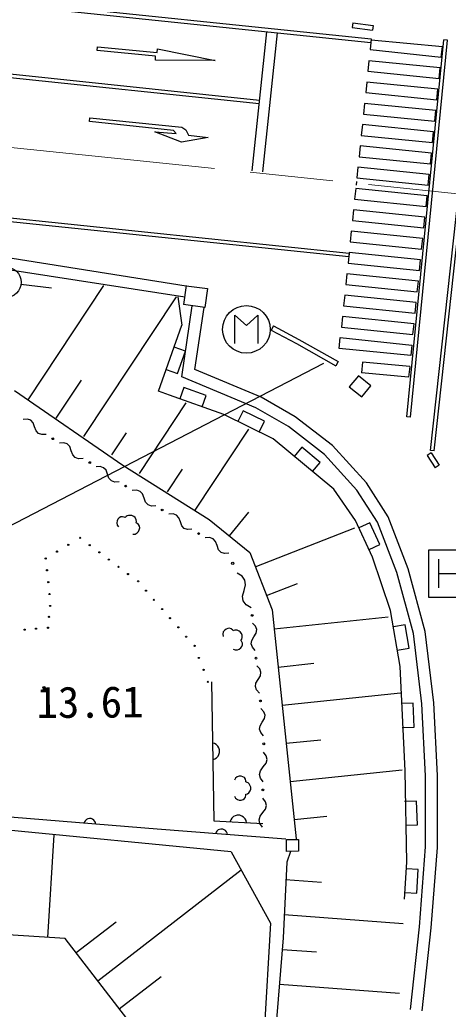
# Model space of a CAD drawing. Units: millimetres, scale not verified. Extents: x 40000 to 680000, y 20000 to 380000.
# Drawn here: x 222244 to 240227, y 245004 to 286524 of the extents above; entities that cross this region are included whole.
import ezdxf
from ezdxf.enums import TextEntityAlignment as Align

# ---------------------------------------------------------------- set-up
doc = ezdxf.new("R2010")
doc.units = ezdxf.units.MM
doc.header["$LTSCALE"] = 1000
doc.linetypes.add('CHAIN', pattern=[18.5, 12, -1.5, 3.5, -1.5])
for name, color, linetype, lineweight in [('M-BGD', 7, 'Continuous', 25), ('M-BGD-EXST', 7, 'Continuous', 25), ('M-BMK', 2, 'CHAIN', 13), ('M-STR-STRC', 7, 'Continuous', 25)]:
    doc.layers.add(name, color=color, linetype=linetype, lineweight=lineweight)
doc.styles.add('ＭＳ ゴシック', font='')
doc.styles.get('ＭＳ ゴシック').set_extended_font_data('MS Gothic')

msp = doc.modelspace()

# ---------------------------------------------------------------- linework, layer by layer
at = {"layer": 'M-BGD'}
for p, q in [((173163, 292358), (236996, 285719)), ((173147, 292208), (236981, 285569)), ((236066, 276719), (145922, 286119)), ((202380, 286135), (232292, 283009)), ((202395, 286284), (232307, 283158)), ((236051, 276570), (145907, 285970)), ((231992, 280187), (232611, 286024)), ((232440, 280141), (233059, 285977)), ((236996, 285719), (236981, 285569)), ((236996, 285719), (236981, 285569)), ((236996, 285684), (236981, 285569)), ((236996, 285684), (239981, 285398)), ((238488, 269864), (240043, 285688)), ((238637, 269849), (240192, 285673)), ((240192, 285673), (240043, 285688)), ((225491, 285239), (225505, 285393)), ((225505, 285393), (228008, 285151)), ((228008, 285151), (228023, 285299)), ((228023, 285299), (230448, 284809)), ((236981, 285569), (236950, 285271)), ((236950, 285271), (239936, 284950)), ((239485, 268456), (241354, 285575)), ((239634, 268439), (241504, 285559)), ((239936, 284950), (239981, 285398)), ((227945, 284992), (225491, 285239)), ((227942, 284829), (227945, 284992)), ((230448, 284809), (227942, 284829)), ((236901, 284808), (236856, 284361)), ((239890, 284503), (236901, 284808)), ((239844, 284055), (239890, 284503)), ((236856, 284361), (239844, 284055)), ((236809, 283913), (236763, 283466)), ((239798, 283608), (236809, 283913)), ((239753, 283160), (239798, 283608)), ((236763, 283466), (239753, 283160)), ((236716, 283018), (236670, 282570)), ((239707, 282712), (236716, 283018)), ((225167, 282256), (225183, 282414)), ((225183, 282414), (229052, 282013)), ((236670, 282570), (239661, 282265)), ((239661, 282265), (239707, 282712)), ((228696, 281877), (225167, 282256)), ((229052, 282013), (229214, 281911)), ((236623, 282123), (236578, 281675)), ((239615, 281817), (236623, 282123)), ((229025, 281391), (227914, 281824)), ((227914, 281824), (228805, 281752)), ((228805, 281752), (228696, 281877)), ((230153, 281583), (229025, 281391)), ((229214, 281911), (229329, 281677)), ((229329, 281677), (230153, 281583)), ((236578, 281675), (239570, 281370)), ((239570, 281370), (239615, 281817)), ((236531, 281228), (236485, 280780)), ((239524, 280922), (236531, 281228)), ((236485, 280780), (239478, 280474)), ((239478, 280474), (239524, 280922)), ((236438, 280333), (236392, 279885)), ((239432, 280027), (236438, 280333)), ((236392, 279885), (239387, 279579)), ((239387, 279579), (239432, 280027)), ((236345, 279438), (236299, 278990)), ((239341, 279132), (236345, 279438)), ((236381, 279732), (236365, 279582)), ((239295, 278684), (239341, 279132)), ((236299, 278990), (239295, 278684)), ((236252, 278543), (236207, 278095)), ((239250, 278236), (236252, 278543)), ((239204, 277789), (239250, 278236)), ((236207, 278095), (239204, 277789)), ((214638, 277664), (229232, 275366)), ((236160, 277648), (236114, 277200)), ((239158, 277341), (236160, 277648)), ((214579, 277168), (229167, 274896)), ((236114, 277200), (239112, 276894)), ((239112, 276894), (239158, 277341)), ((236067, 276753), (236021, 276305)), ((236066, 276719), (236051, 276570)), ((239067, 276446), (236067, 276753)), ((236021, 276305), (239021, 275998)), ((239021, 275998), (239067, 276446)), ((235974, 275857), (235929, 275410)), ((238975, 275551), (235974, 275857)), ((222291, 275430), (223581, 275272)), ((222602, 270576), (225774, 275375)), ((229228, 275367), (229122, 274573)), ((229232, 275366), (230124, 275242)), ((235929, 275410), (238929, 275103)), ((238929, 275103), (238975, 275551)), ((224938, 269033), (228816, 274901)), ((228871, 274892), (229046, 273705)), ((230124, 275242), (230014, 274449)), ((235882, 274962), (235836, 274515)), ((238884, 274656), (235882, 274962)), ((229043, 271536), (229481, 274523)), ((230014, 274449), (229122, 274573)), ((229594, 271848), (229976, 274454)), ((235836, 274515), (238838, 274208)), ((238838, 274208), (238884, 274656)), ((231275, 272933), (231275, 274133)), ((231275, 274133), (231755, 273693)), ((231755, 273693), (232235, 274133)), ((232235, 274133), (232235, 272933)), ((235789, 274067), (235743, 273620)), ((238792, 273760), (235789, 274067)), ((228063, 270936), (229046, 273705)), ((232893, 273678), (232799, 273501)), ((232893, 273678), (233951, 273113)), ((235743, 273620), (238746, 273313)), ((238746, 273313), (238792, 273760)), ((232799, 273501), (233855, 272938)), ((229193, 272624), (228722, 272792)), ((233855, 272938), (235505, 272006)), ((233951, 273113), (235603, 272180)), ((235651, 272730), (235698, 273188)), ((235698, 273188), (238701, 272865)), ((238701, 272865), (238657, 272442)), ((228858, 271682), (229193, 272624)), ((238657, 272442), (235651, 272730)), ((235603, 272180), (235505, 272006)), ((236627, 272161), (236585, 271713)), ((238610, 271974), (236627, 272161)), ((238610, 271974), (238564, 271527)), ((228387, 271849), (228858, 271682)), ((232371, 270684), (229594, 271848)), ((236455, 271587), (236075, 271122)), ((236975, 271162), (236455, 271587)), ((238564, 271527), (236585, 271713)), ((223770, 269805), (224828, 271405)), ((232149, 270234), (229043, 271536)), ((236596, 270697), (236975, 271162)), ((222019, 270962), (226574, 267837)), ((228533, 270767), (228063, 270936)), ((230805, 269965), (228533, 270767)), ((229129, 271089), (228963, 270617)), ((230072, 270755), (229129, 271089)), ((229905, 270284), (230072, 270755)), ((236075, 271122), (236596, 270697)), ((227273, 267489), (229227, 270445)), ((233796, 269867), (232371, 270684)), ((232877, 268933), (230805, 269965)), ((231616, 270120), (231393, 269672)), ((232511, 269674), (231616, 270120)), ((233518, 269450), (232149, 270234)), ((222563, 269767), (222383, 269755)), ((222703, 269719), (222563, 269767)), ((222804, 269610), (222703, 269719)), ((222866, 269441), (222804, 269610)), ((232288, 269226), (232511, 269674)), ((235367, 268657), (233796, 269867)), ((238637, 269849), (238488, 269864)), ((222928, 269272), (222866, 269441)), ((223029, 269163), (222928, 269272)), ((223170, 269115), (223029, 269163)), ((223349, 269127), (223170, 269115)), ((226106, 268261), (226718, 269188)), ((229609, 265945), (231852, 269340)), ((235027, 268288), (233518, 269450)), ((224092, 268776), (223907, 268764)), ((224236, 268727), (224092, 268776)), ((224340, 268615), (224236, 268727)), ((235425, 266827), (232877, 268933)), ((236790, 267090), (235367, 268657)), ((224404, 268441), (224340, 268615)), ((224467, 268267), (224404, 268441)), ((224571, 268156), (224467, 268267)), ((234084, 268584), (233765, 268199)), ((234855, 267947), (234084, 268584)), ((236392, 266784), (235027, 268288)), ((239517, 268348), (239348, 268241)), ((239348, 268241), (239673, 267729)), ((239634, 268439), (239485, 268456)), ((239517, 268348), (239842, 267837)), ((224715, 268106), (224571, 268156)), ((224900, 268118), (224715, 268106)), ((226574, 267837), (230193, 265559)), ((234536, 267562), (234855, 267947)), ((239842, 267837), (239673, 267729)), ((225623, 267777), (225443, 267765)), ((225763, 267729), (225623, 267777)), ((225864, 267620), (225763, 267729)), ((225926, 267451), (225864, 267620)), ((225988, 267282), (225926, 267451)), ((228441, 266717), (229071, 267670)), ((226089, 267173), (225988, 267282)), ((226229, 267125), (226089, 267173)), ((226409, 267137), (226229, 267125)), ((237710, 265665), (236790, 267090)), ((227152, 266786), (226967, 266774)), ((227296, 266736), (227152, 266786)), ((227400, 266625), (227296, 266736)), ((227464, 266451), (227400, 266625)), ((236329, 265512), (235425, 266827)), ((237262, 265437), (236392, 266784)), ((227527, 266277), (227464, 266451)), ((227631, 266165), (227527, 266277)), ((227775, 266116), (227631, 266165)), ((226801, 265728), (226747, 265710)), ((226890, 265729), (226801, 265728)), ((226953, 265720), (226890, 265729)), ((227960, 266128), (227775, 266116)), ((228683, 265787), (228503, 265775)), ((228823, 265738), (228683, 265787)), ((228924, 265630), (228823, 265738)), ((231043, 264865), (231859, 265863)), ((226328, 265493), (226311, 265412)), ((226311, 265412), (226329, 265314)), ((226363, 265565), (226328, 265493)), ((226329, 265314), (226383, 265243)), ((226417, 265628), (226363, 265565)), ((226479, 265664), (226417, 265628)), ((226550, 265673), (226479, 265664)), ((226631, 265656), (226550, 265673)), ((226667, 265638), (226631, 265656)), ((226711, 265683), (226667, 265638)), ((226747, 265710), (226711, 265683)), ((227024, 265685), (226953, 265720)), ((227087, 265632), (227024, 265685)), ((227133, 265543), (227087, 265632)), ((227142, 265471), (227133, 265543)), ((227134, 265409), (227142, 265471)), ((227169, 265391), (227134, 265409)), ((227232, 265338), (227169, 265391)), ((227269, 265275), (227232, 265338)), ((228986, 265461), (228924, 265630)), ((229048, 265292), (228986, 265461)), ((230193, 265559), (231894, 264170)), ((237052, 263978), (236329, 265512)), ((236930, 265411), (236478, 265198)), ((237356, 264506), (236930, 265411)), ((238069, 263332), (237262, 265437)), ((238544, 263488), (237710, 265665)), ((226993, 264943), (227083, 264943)), ((227083, 264943), (227172, 264988)), ((227172, 264988), (227225, 265051)), ((227225, 265051), (227261, 265123)), ((227261, 265123), (227278, 265204)), ((227278, 265204), (227269, 265275)), ((229149, 265183), (229048, 265292)), ((229289, 265135), (229149, 265183)), ((229469, 265147), (229289, 265135)), ((232130, 263569), (236310, 265207)), ((230212, 264796), (230027, 264784)), ((230356, 264746), (230212, 264796)), ((230460, 264634), (230356, 264746)), ((230523, 264461), (230460, 264634)), ((236904, 264293), (237356, 264506)), ((230587, 264287), (230523, 264461)), ((230691, 264175), (230587, 264287)), ((230835, 264126), (230691, 264175)), ((231020, 264138), (230835, 264126)), ((231894, 264170), (232837, 261765)), ((237809, 261741), (237052, 263978)), ((231572, 263174), (231362, 263300)), ((238770, 260765), (238069, 263332)), ((239262, 260861), (238544, 263488)), ((231692, 263011), (231572, 263174)), ((231721, 262811), (231692, 263011)), ((232601, 262367), (233899, 262875)), ((231597, 262337), (231659, 262574)), ((231659, 262574), (231721, 262811)), ((231626, 262137), (231597, 262337)), ((231745, 261974), (231626, 262137)), ((231956, 261848), (231745, 261974)), ((232837, 261765), (233845, 252160)), ((238207, 259381), (237809, 261741)), ((232139, 261073), (232018, 261206)), ((232921, 260965), (237701, 261467)), ((230786, 260835), (230761, 260738)), ((230837, 260900), (230786, 260835)), ((230900, 260949), (230837, 260900)), ((230975, 260983), (230900, 260949)), ((231047, 260989), (230975, 260983)), ((231115, 260966), (231047, 260989)), ((231180, 260916), (231115, 260966)), ((231205, 260885), (231180, 260916)), ((231265, 260906), (231205, 260885)), ((231308, 260915), (231265, 260906)), ((231365, 260908), (231308, 260915)), ((231446, 260870), (231365, 260908)), ((231498, 260836), (231446, 260870)), ((231548, 260773), (231498, 260836)), ((231582, 260697), (231548, 260773)), ((232074, 260632), (232167, 260786)), ((232189, 260933), (232139, 261073)), ((232167, 260786), (232189, 260933)), ((238418, 261137), (237925, 261054)), ((238584, 260151), (238418, 261137)), ((239124, 257817), (238770, 260765)), ((239623, 257860), (239262, 260861)), ((230761, 260738), (230779, 260650)), ((231527, 260476), (231562, 260529)), ((231552, 260445), (231527, 260476)), ((231586, 260370), (231552, 260445)), ((231562, 260529), (231584, 260598)), ((231584, 260598), (231582, 260697)), ((231591, 260298), (231586, 260370)), ((231958, 260332), (231980, 260479)), ((232008, 260192), (231958, 260332)), ((231980, 260479), (232074, 260632)), ((231199, 260116), (231280, 260078)), ((231280, 260078), (231380, 260081)), ((231380, 260081), (231456, 260114)), ((231456, 260114), (231518, 260164)), ((231518, 260164), (231569, 260229)), ((231569, 260229), (231591, 260298)), ((232129, 260059), (232008, 260192)), ((238091, 260068), (238584, 260151)), ((233089, 259364), (234588, 259521)), ((232313, 259281), (232192, 259414)), ((232363, 259141), (232313, 259281)), ((232341, 258995), (232363, 259141)), ((238416, 255006), (238207, 259381)), ((230290, 258744), (230383, 252906)), ((232132, 258540), (232154, 258687)), ((232154, 258687), (232247, 258841)), ((232247, 258841), (232341, 258995)), ((232182, 258400), (232132, 258540)), ((232303, 258267), (232182, 258400)), ((233257, 257763), (238223, 258284)), ((238759, 257845), (238260, 257828)), ((238793, 256845), (238759, 257845)), ((239778, 254814), (239623, 257860)), ((232487, 257490), (232366, 257622)), ((232537, 257350), (232487, 257490)), ((239278, 254801), (239124, 257817)), ((232328, 256895), (232421, 257049)), ((232421, 257049), (232515, 257203)), ((232515, 257203), (232537, 257350)), ((232306, 256749), (232328, 256895)), ((232356, 256609), (232306, 256749)), ((232477, 256476), (232356, 256609)), ((238293, 256828), (238793, 256845)), ((233425, 256162), (234874, 256314)), ((230415, 256148), (230331, 256175)), ((230486, 256108), (230415, 256148)), ((230557, 256039), (230486, 256108)), ((230600, 255969), (230557, 256039)), ((230629, 255886), (230600, 255969)), ((230605, 255689), (230631, 255774)), ((230631, 255774), (230629, 255886)), ((232585, 255635), (232470, 255793)), ((230342, 255475), (230426, 255505)), ((230426, 255505), (230495, 255548)), ((230495, 255548), (230564, 255619)), ((230564, 255619), (230605, 255689)), ((232582, 255323), (232622, 255479)), ((232622, 255479), (232585, 255635)), ((232304, 254858), (232344, 255014)), ((232344, 255014), (232463, 255169)), ((232463, 255169), (232582, 255323)), ((233593, 254561), (238288, 255054)), ((238484, 251170), (238416, 255006)), ((231293, 254699), (231253, 254619)), ((231372, 254760), (231293, 254699)), ((231452, 254780), (231372, 254760)), ((231532, 254781), (231452, 254780)), ((231612, 254761), (231532, 254781)), ((231673, 254722), (231612, 254761)), ((231713, 254662), (231673, 254722)), ((231733, 254582), (231713, 254662)), ((231734, 254542), (231733, 254582)), ((231794, 254522), (231734, 254542)), ((231834, 254503), (231794, 254522)), ((232341, 254702), (232304, 254858)), ((232456, 254545), (232341, 254702)), ((239277, 251814), (239278, 254801)), ((239777, 251794), (239778, 254814)), ((231874, 254463), (231834, 254503)), ((231857, 254083), (231916, 254163)), ((231915, 254383), (231874, 254463)), ((231935, 254323), (231915, 254383)), ((231916, 254163), (231936, 254243)), ((231936, 254243), (231935, 254323)), ((231257, 253939), (231298, 253859)), ((231298, 253859), (231378, 253800)), ((231378, 253800), (231458, 253780)), ((231458, 253780), (231538, 253781)), ((231538, 253781), (231618, 253801)), ((231618, 253801), (231678, 253842)), ((231678, 253842), (231718, 253902)), ((231718, 253902), (231737, 253982)), ((231737, 254022), (231797, 254042)), ((231737, 253982), (231737, 254022)), ((231797, 254042), (231857, 254083)), ((232561, 253707), (232449, 253861)), ((232597, 253555), (232561, 253707)), ((238898, 253739), (238398, 253722)), ((238931, 252740), (238898, 253739)), ((228014, 252564), (216703, 253484)), ((232442, 253253), (232558, 253403)), ((232558, 253403), (232597, 253555)), ((231122, 251615), (216687, 252998)), ((224962, 252872), (224937, 252814)), ((224996, 252919), (224962, 252872)), ((225050, 252965), (224996, 252919)), ((225102, 252991), (225050, 252965)), ((225164, 253006), (225102, 252991)), ((225244, 253000), (225164, 253006)), ((225302, 252975), (225244, 253000)), ((225349, 252941), (225302, 252975)), ((225395, 252887), (225349, 252941)), ((225421, 252835), (225395, 252887)), ((230383, 252906), (232444, 252794)), ((231096, 252951), (231064, 252869)), ((231142, 253019), (231096, 252951)), ((231216, 253085), (231142, 253019)), ((231288, 253123), (231216, 253085)), ((231373, 253147), (231288, 253123)), ((231485, 253141), (231373, 253147)), ((231567, 253108), (231485, 253141)), ((231635, 253062), (231567, 253108)), ((231701, 252989), (231635, 253062)), ((231739, 252917), (231701, 252989)), ((231763, 252831), (231739, 252917)), ((232287, 252950), (232327, 253102)), ((232323, 252798), (232287, 252950)), ((232327, 253102), (232442, 253253)), ((233761, 252960), (235129, 253104)), ((225436, 252773), (225421, 252835)), ((233408, 252144), (228014, 252564)), ((230520, 252479), (230486, 252431)), ((230574, 252525), (230520, 252479)), ((230626, 252551), (230574, 252525)), ((230688, 252566), (230626, 252551)), ((230767, 252560), (230688, 252566)), ((230826, 252535), (230767, 252560)), ((230873, 252502), (230826, 252535)), ((230919, 252448), (230873, 252502)), ((230945, 252396), (230919, 252448)), ((232436, 252645), (232323, 252798)), ((238432, 252723), (238931, 252740)), ((223414, 248016), (223690, 252327)), ((230486, 252431), (230462, 252373)), ((230960, 252334), (230945, 252396)), ((233441, 252128), (233941, 252131)), ((233444, 251628), (233441, 252128)), ((233941, 252131), (233944, 251631)), ((231122, 251615), (232764, 248611)), ((233944, 251631), (233444, 251628)), ((233605, 251629), (233448, 251176)), ((239019, 248459), (239277, 251814)), ((239516, 248412), (239777, 251794)), ((225513, 246199), (231542, 250847)), ((233448, 251176), (233299, 248004)), ((238398, 249625), (238484, 251170)), ((238968, 250869), (238469, 250897)), ((238912, 249870), (238968, 250869)), ((233393, 250445), (234902, 250332)), ((238413, 249898), (238912, 249870)), ((233344, 248978), (238343, 248604)), ((224149, 247969), (215333, 248532)), ((224604, 247379), (226286, 248676)), ((232764, 248611), (232492, 243987)), ((238637, 244988), (239019, 248459)), ((239134, 244933), (239516, 248412)), ((226877, 244430), (224149, 247969)), ((233299, 248004), (232245, 235091)), ((233259, 247514), (234701, 247406)), ((226422, 245020), (228175, 246371)), ((233139, 246052), (238185, 245675))]:
    msp.add_line(p, q, dxfattribs=at)
for centre, radius in [((221646, 275509), 650), ((231755, 273533), 1000), ((223626, 268944), 37), ((225182, 267942), 36), ((226689, 266957), 37), ((228220, 265954), 36), ((229751, 264964), 37), ((224279, 264492), 25), ((224777, 264783), 25), ((225179, 264479), 25), ((223806, 264208), 25), ((225581, 264175), 25), ((223332, 263917), 25), ((225983, 263871), 25), ((231184, 263710), 49), ((223385, 263424), 25), ((226385, 263568), 25), ((226787, 263264), 25), ((223439, 262924), 25), ((227214, 262960), 25), ((223492, 262425), 25), ((227541, 262569), 25), ((227869, 262183), 25), ((223520, 261925), 25), ((228221, 261798), 25), ((223473, 261468), 25), ((228548, 261412), 25), ((231998, 261528), 36), ((222451, 260930), 25), ((222926, 260971), 25), ((223426, 261012), 25), ((228901, 261027), 25), ((229228, 260635), 25), ((229581, 260250), 25), ((229759, 259745), 25), ((232159, 259735), 36), ((229962, 259246), 25), ((230140, 258741), 25), ((223258, 258491), 50), ((223258, 258491), 30), ((223258, 258491), 10), ((232345, 257942), 36), ((232482, 256143), 39), ((232444, 254205), 38)]:
    msp.add_circle(centre, radius, dxfattribs=at)
at = {"layer": 'M-BGD-EXST'}
for p, q in [((239414, 262284), (239414, 264284)), ((239414, 264284), (241414, 264284)), ((239814, 263884), (239814, 262684)), ((239814, 263284), (241014, 263284)), ((241414, 262284), (239414, 262284))]:
    msp.add_line(p, q, dxfattribs=at)
at = {"layer": 'M-BMK'}
msp.add_line((267216, 276445), (169261, 286650), dxfattribs=at)
at = {"layer": 'M-STR-STRC'}
for p, q in [((236227, 286399), (236200, 286201)), ((236200, 286201), (237052, 286083)), ((236227, 286399), (237079, 286281)), ((237079, 286281), (237052, 286083)), ((234989, 272104), (213380, 260896))]:
    msp.add_line(p, q, dxfattribs=at)

# ---------------------------------------------------------------- texts
at = {"layer": 'M-BGD', "style": 'ＭＳ ゴシック'}
msp.add_text('13.61', height=1320, rotation=0.4, dxfattribs=at).set_placement((222953, 256824), align=Align.BOTTOM_LEFT)

doc.saveas('drawing.dxf')
